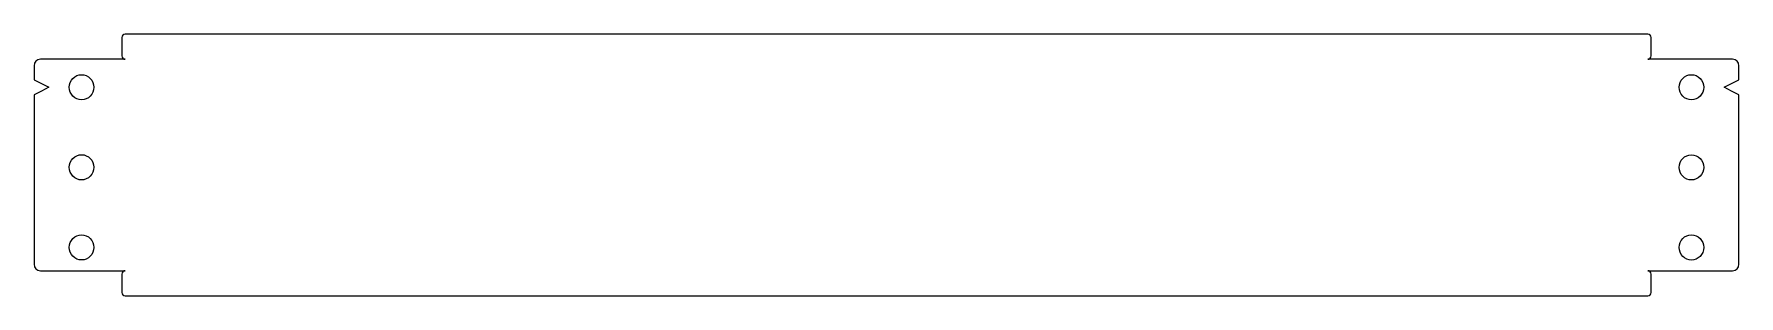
# Model space of a CAD drawing. Header units: millimetres. Extents: x 0 to 338, y 48 to 100.
import ezdxf

# ---------------------------------------------------------------- set-up
doc = ezdxf.new("R2010")
doc.units = ezdxf.units.MM
doc.layers.add('Layer_1', color=7, linetype='CONTINUOUS')

msp = doc.modelspace()

# ---------------------------------------------------------------- linework, layer by layer
at = {"layer": 'Layer_1', "color": 7}
for points in [[(17.402523, 99.333422), (17.402523, 95.66646)], [(319.73601, 100.000048), (18.069149, 100.000048), (18.069149, 100.000048)], [(320.40263, 95.66646), (320.40263, 99.333422)], [(18.069149, 94.99984), (1.262423, 94.99984)], [(336.54222, 94.99984), (319.73601, 94.99984)], [(-0.000032, 93.73738), (-0.000032, 90.95409), (1.45776, 90.20426), (2.915036, 89.45392), (1.45776, 88.7041), (-0.000032, 87.95427), (-0.000032, 54.35271)], [(337.80519, 54.35271), (337.80519, 87.9522), (336.3474, 88.70203), (334.89012, 89.45237), (336.3474, 90.2022), (337.80519, 90.95202), (337.80519, 93.73738)], [(1.262423, 53.09025), (18.069149, 53.09025)], [(17.402523, 52.42362), (17.402523, 48.75666)], [(319.73601, 53.09025), (336.54222, 53.09025)], [(320.40263, 48.75666), (320.40263, 52.42362)], [(18.069149, 48.09004), (319.73601, 48.09004)]]:
    msp.add_lwpolyline(points, dxfattribs=at)
for points in [[(9.401461, 91.95351)], [(328.40318, 91.95196)], [(9.401461, 76.08213)], [(328.40318, 76.07696)], [(9.401461, 60.21126)], [(328.40318, 60.20196)]]:
    msp.add_lwpolyline(points, close=True, dxfattribs=at)
for points in [[(18.069149, 100.000048), (17.699855, 100.000048), (17.402523, 99.702725), (17.402523, 99.333422)], [(320.40263, 99.333422), (320.40263, 99.702725), (320.10531, 100.000048), (319.73601, 100.000048)], [(1.262423, 94.99984), (0.563017, 94.99984), (-0.000032, 94.4368), (-0.000032, 93.73738)], [(17.402523, 95.66646), (17.402523, 95.29716), (17.699855, 94.99984), (18.069149, 94.99984)], [(319.73601, 94.99984), (320.10531, 94.99984), (320.40263, 95.29716), (320.40263, 95.66646)], [(337.80519, 93.73738), (337.80519, 94.4368), (337.24163, 94.99984), (336.54222, 94.99984)], [(6.972669, 89.45392), (6.972619, 90.116862), (7.228491, 90.752667), (7.683988, 91.221441)], [(7.683988, 91.221441), (8.139485, 91.690215), (8.757287, 91.953552), (9.401461, 91.95351)], [(9.401461, 91.95351), (10.045636, 91.953552), (10.663438, 91.690216), (11.118935, 91.221442)], [(11.118935, 91.221442), (11.574432, 90.752667), (11.830304, 90.116862), (11.830254, 89.45392)], [(325.97387, 89.45237), (325.97409, 90.832955), (327.061678, 91.952007), (328.40318, 91.95196)], [(328.40318, 91.95196), (329.744479, 91.951712), (330.83175, 90.832746), (330.83197, 89.45237)], [(9.401461, 86.95485), (8.060224, 86.954763), (6.972843, 88.073607), (6.972669, 89.45392)], [(11.830254, 89.45392), (11.83008, 88.073607), (10.742698, 86.954762), (9.401461, 86.95485)], [(326.685369, 87.684508), (326.22978, 88.153373), (325.973844, 88.789297), (325.97387, 89.45237)], [(330.83197, 89.45237), (330.832024, 88.071795), (329.744672, 86.952518), (328.40318, 86.95227)], [(328.40318, 86.95227), (327.758878, 86.952247), (327.140958, 87.215643), (326.685369, 87.684508)], [(6.972669, 73.58306), (6.972843, 74.963373), (8.060224, 76.082217), (9.401461, 76.08213)], [(9.401461, 76.08213), (10.742698, 76.082218), (11.83008, 74.963373), (11.830254, 73.58306)], [(325.97387, 73.57737), (325.97409, 74.957955), (327.061678, 76.077007), (328.40318, 76.07696)], [(328.40318, 76.07696), (329.744479, 76.076712), (330.83175, 74.957746), (330.83197, 73.57737)], [(7.683988, 71.815539), (7.228491, 72.284313), (6.972619, 72.920118), (6.972669, 73.58306)], [(9.401461, 71.08347), (8.757287, 71.083428), (8.139485, 71.346765), (7.683988, 71.815539)], [(11.118935, 71.815538), (10.663438, 71.346764), (10.045636, 71.083428), (9.401461, 71.08347)], [(11.830254, 73.58306), (11.830304, 72.920118), (11.574432, 72.284313), (11.118935, 71.815538)], [(326.685369, 71.809508), (326.22978, 72.278373), (325.973844, 72.914297), (325.97387, 73.57737)], [(328.40318, 71.07727), (327.758878, 71.077247), (327.140958, 71.340643), (326.685369, 71.809508)], [(330.83197, 73.57737), (330.832024, 72.196795), (329.744672, 71.077518), (328.40318, 71.07727)], [(6.972669, 57.71167), (6.972619, 58.374612), (7.228491, 59.010417), (7.683988, 59.479191)], [(9.401461, 55.2126), (8.060224, 55.212513), (6.972843, 56.331357), (6.972669, 57.71167)], [(7.683988, 59.479191), (8.139485, 59.947965), (8.757287, 60.211302), (9.401461, 60.21126)], [(9.401461, 60.21126), (10.045636, 60.211302), (10.663438, 59.947966), (11.118935, 59.479192)], [(11.830254, 57.71167), (11.83008, 56.331357), (10.742698, 55.212512), (9.401461, 55.2126)], [(11.118935, 59.479192), (11.574432, 59.010417), (11.830304, 58.374612), (11.830254, 57.71167)], [(326.685369, 55.934508), (326.22978, 56.403373), (325.973844, 57.039297), (325.97387, 57.70237)], [(325.97387, 57.70237), (325.97409, 59.082955), (327.061678, 60.202007), (328.40318, 60.20196)], [(328.40318, 60.20196), (329.744479, 60.201712), (330.83175, 59.082746), (330.83197, 57.70237)], [(330.83197, 57.70237), (330.832024, 56.321795), (329.744672, 55.202518), (328.40318, 55.20227)], [(-0.000032, 54.35271), (-0.000032, 53.65329), (0.563017, 53.09025), (1.262423, 53.09025)], [(328.40318, 55.20227), (327.758878, 55.202247), (327.140958, 55.465643), (326.685369, 55.934508)], [(336.54222, 53.09025), (337.24163, 53.09025), (337.80519, 53.65329), (337.80519, 54.35271)], [(18.069149, 53.09025), (17.699854, 53.09025), (17.402523, 52.79293), (17.402523, 52.42362)], [(320.40263, 52.42362), (320.40263, 52.79293), (320.10531, 53.09025), (319.73601, 53.09025)], [(17.402523, 48.75666), (17.402523, 48.38736), (17.699854, 48.09004), (18.069149, 48.09004)], [(319.73601, 48.09004), (320.10531, 48.09004), (320.40263, 48.38736), (320.40263, 48.75666)]]:
    msp.add_open_spline(points, degree=3, dxfattribs=at)

doc.saveas('drawing.dxf')
